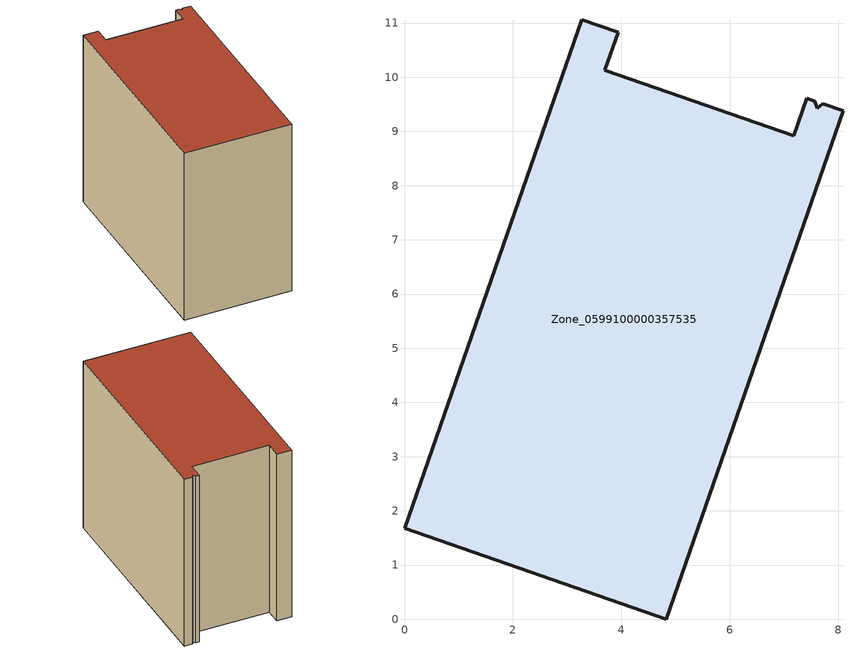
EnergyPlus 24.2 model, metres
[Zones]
Zone_0599100000357535
 floor ground (C_G): 7.18,8.92 7.42,9.62 7.57,9.56 7.62,9.43 7.72,9.51 8.09,9.38 4.83,0 0,1.68 3.27,11.06 3.94,10.83 3.7,10.13 z0
 wall outside (C_F): 3.94,10.83 3.27,11.06 0,1.68 4.83,0 8.09,9.38 7.72,9.51 7.62,9.43 7.57,9.56 7.42,9.62 7.18,8.92 3.7,10.13 3.94,10.83 z0:8.64
 roof outside (C_R): 8.09,9.38 7.72,9.51 7.62,9.43 7.57,9.56 7.42,9.62 7.18,8.92 3.7,10.13 3.94,10.83 3.27,11.06 0,1.68 4.83,0 z8.64
[BUILDING]
Pand.0599100000357535: North Axis=0; Terrain=City; Loads Convergence Tolerance Value=0.04; Temperature Convergence Tolerance Value=0.4; Solar Distribution=FullExterior; Maximum Number of Warmup Days=25; Minimum Number of Warmup Days=1
[Site:Location]
Rotterdam.The.Hague.AP_ZH_NLD Design_Conditions: Latitude=51.96; Longitude=4.45; Time Zone=1; Elevation=-4.5
[SITE:GROUNDTEMPERATURE:BUILDINGSURFACE]
18, 18, 18, 18, 18, 18, 18, 18, 18, 18, 18, 18
[MATERIAL] Thermal Absorptance=0.9; Solar Absorptance=0.7; Visible Absorptance=0.7
Name | Roughness | Thickness | Conductivity | Density | Specific Heat
G.TI.1992-2005 | MediumSmooth | 0.15 | 0.06 | 540 | 1210
F.TI.1992-2005 | Rough | 0.3 | 0.12 | 1920 | 840
R.TI.1992-2005 | MediumRough | 0.2 | 0.08 | 1500 | 1000
[CONSTRUCTION]
C_G: G.TI.1992-2005
C_F: F.TI.1992-2005
C_R: R.TI.1992-2005
[ZONE]
Zone_0599100000357535: Type=1; Multiplier=1; Ceiling Height=Autocalculate; Volume=Autocalculate; Floor Area=autocalculate; Part of Total Floor Area=Yes
[ZONEINFILTRATION:DESIGNFLOWRATE]
Infil_Zone_0599100000357535: Zone or ZoneList or Space or SpaceList=Zone_0599100000357535; Schedule=AlwaysOn; Design Flow Rate Calculation Method=Flow/Area; Flow Rate per Floor Area=0.0015; Constant Term Coefficient=1; Temperature Term Coefficient=0; Velocity Term Coefficient=0; Velocity Squared Term Coefficient=0
[HVACTEMPLATE:ZONE:IDEALLOADSAIRSYSTEM]
Zone_0599100000357535: Maximum Heating Supply Air Temperature=50; Minimum Cooling Supply Air Temperature=13; Maximum Heating Supply Air Humidity Ratio=0.0156; Minimum Cooling Supply Air Humidity Ratio=0.0077; Heating Limit=NoLimit; Cooling Limit=NoLimit; Dehumidification Control Type=ConstantSensibleHeatRatio; Cooling Sensible Heat Ratio=0.7; Dehumidification Setpoint=60; Humidification Control Type=None; Humidification Setpoint=30; Outdoor Air Method=None; Outdoor Air Flow Rate per Person=0.00944; Outdoor Air Flow Rate per Zone Floor Area=0; Outdoor Air Flow Rate per Zone=0; Demand Controlled Ventilation Type=None; Outdoor Air Economizer Type=NoEconomizer; Heat Recovery Type=None; Sensible Heat Recovery Effectiveness=0.7; Latent Heat Recovery Effectiveness=0.65
[ZONECONTROL:THERMOSTAT]
ThermostatControl_Zone_0599100000357535: Zone or ZoneList=Zone_0599100000357535; Control Type Schedule=DualSetpointControlType; Control 1=Thermostat_Zone_0599100000357535; Temperature Difference Between Cutout And Setpoint=0
[THERMOSTATSETPOINT:DUALSETPOINT]
Thermostat_Zone_0599100000357535: Heating Setpoint Temperature Schedule=HeatingSetpoint_Zone_0599100000357535; Cooling Setpoint Temperature Schedule=CoolingSetpoint_Zone_0599100000357535
[SCHEDULE:COMPACT]
HeatingSetpoint_Zone_0599100000357535: Through: 12/31, For: AllDays, Until: 24:00, 21
CoolingSetpoint_Zone_0599100000357535: Through: 12/31, For: AllDays, Until: 24:00, 24
DualSetpointControlType: Through: 12/31, For: AllDays, Until: 24:00, 4
AlwaysOn: Through: 12/31, For: AllDays, Until: 24:00, 1
